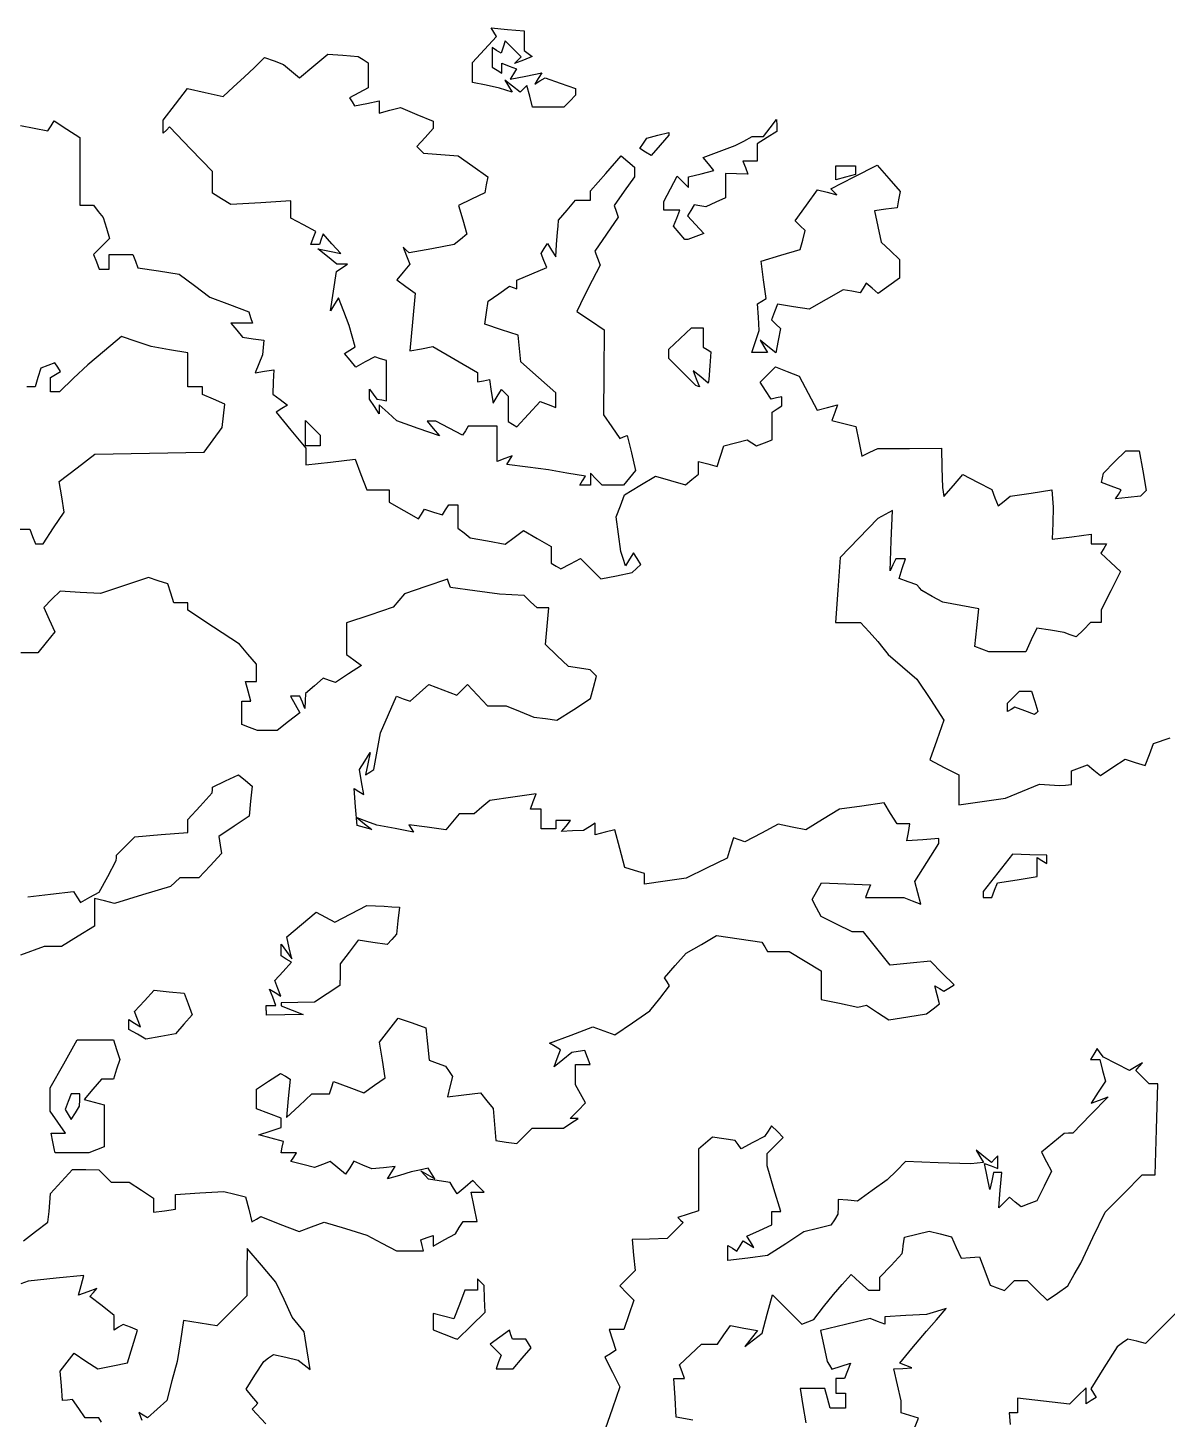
# Model space of a CAD drawing. Extents: x 0 to 4532, y 0 to 2620.
# Drawn here: x 1020.4 to 1252.5, y 1291.8 to 1575.3 of the extents above; entities that cross this region are included whole.
import ezdxf

# ---------------------------------------------------------------- set-up
doc = ezdxf.new("R2010")
doc.units = 0
doc.layers.add('Layer_1', color=7, linetype='CONTINUOUS')

msp = doc.modelspace()

# ---------------------------------------------------------------- linework, layer by layer
at = {"layer": 'Layer_1', "color": 7}
for points in [[(1122.656084, 1561.325272), (1122.079063, 1563.531673), (1121.381485, 1562.83397), (1120.683765, 1562.136372), (1119.149881, 1563.377672), (1117.615884, 1564.618972), (1118.35978, 1563.380473), (1119.103677, 1562.141871), (1117.801667, 1562.546871), (1116.49977, 1562.951971), (1113.749766, 1563.554472), (1110.999762, 1564.157072), (1110.999762, 1566.181673), (1110.999762, 1568.206274), (1113.446261, 1570.844673), (1115.892787, 1573.483074), (1115.343376, 1574.372076), (1114.793965, 1575.261075), (1118.14687, 1574.939974), (1121.499775, 1574.618976), (1121.499775, 1572.618974), (1121.499775, 1570.618972), (1122.333586, 1570.008174), (1123.167483, 1569.397274), (1121.364081, 1568.705274), (1119.560763, 1568.013272), (1120.232688, 1568.685174), (1120.904584, 1569.357073), (1119.282486, 1570.979075), (1117.660473, 1572.601074), (1117.244687, 1571.353775), (1116.828986, 1570.106474), (1115.914387, 1570.671773), (1114.99976, 1571.236974), (1114.99976, 1569.236975), (1114.99976, 1567.236973), (1115.999767, 1566.618971), (1116.999774, 1566.000973), (1116.999774, 1567.028572), (1116.999774, 1568.056174), (1118.494086, 1567.482773), (1119.988285, 1566.909373), (1119.338584, 1565.858073), (1118.688769, 1564.806771), (1121.893989, 1565.447772), (1125.099181, 1566.088873), (1124.39497, 1564.949373), (1123.690787, 1563.809973), (1124.730365, 1564.452471), (1125.770085, 1565.094972), (1128.88488, 1564.009172), (1131.999788, 1562.923273), (1131.999788, 1562.22117), (1131.999788, 1561.518972), (1130.799769, 1560.318969), (1129.599778, 1559.11897), (1126.416385, 1559.11897), (1123.233076, 1559.11897)], [(1133.432787, 1483.010549), (1133.983785, 1483.90215), (1130.241768, 1484.556848), (1126.49978, 1485.211649), (1122.252884, 1485.765848), (1118.005875, 1486.31995), (1118.554776, 1487.208051), (1119.103677, 1488.096151), (1117.551679, 1487.500649), (1115.999767, 1486.90505), (1115.999767, 1490.51205), (1115.999767, 1494.119053), (1113.058764, 1494.119053), (1110.117762, 1494.119053), (1109.541875, 1493.187151), (1108.965875, 1492.255253), (1106.232879, 1493.680952), (1103.499769, 1495.106751), (1102.627378, 1495.116672), (1101.754874, 1495.126594), (1102.998377, 1493.628194), (1104.241965, 1492.129893), (1099.920461, 1493.654593), (1095.599071, 1495.179293), (1093.799382, 1496.807893), (1091.999778, 1498.436593), (1091.985605, 1497.531593), (1091.971432, 1496.626595), (1091.002039, 1498.126594), (1090.032647, 1499.626595), (1090.032647, 1500.626596), (1090.032647, 1501.626594), (1090.76733, 1500.626596), (1091.502042, 1499.626595), (1092.502049, 1499.460485), (1093.502027, 1499.294375), (1093.47935, 1503.385076), (1093.456673, 1507.475678), (1092.285766, 1507.865977), (1091.114886, 1508.256277), (1089.164366, 1507.212478), (1087.213988, 1506.168577), (1086.060371, 1507.558577), (1084.906869, 1508.948478), (1085.996082, 1509.621678), (1087.08538, 1510.294878), (1086.477575, 1512.460778), (1085.869883, 1514.626581), (1084.787672, 1517.444081), (1083.70546, 1520.261581), (1082.883073, 1518.944082), (1082.060685, 1517.626581), (1082.686972, 1521.626582), (1083.313287, 1525.626583), (1084.408566, 1526.361284), (1085.503987, 1527.095984), (1084.445076, 1527.111008), (1083.386279, 1527.126032), (1081.445085, 1528.700233), (1079.503976, 1530.274434), (1081.845961, 1529.769833), (1084.188087, 1529.265133), (1082.371561, 1531.272334), (1080.555176, 1533.279534), (1080.196168, 1532.202734), (1079.837273, 1531.126033), (1078.95207, 1531.126033), (1078.066781, 1531.126033), (1078.570271, 1532.438332), (1079.073875, 1533.750635), (1076.538964, 1535.107334), (1074.003967, 1536.464035), (1074.003967, 1538.246336), (1074.003967, 1540.028637), (1067.897572, 1539.635236), (1061.791176, 1539.241935), (1059.897576, 1540.424535), (1058.003975, 1541.607136), (1058.003975, 1543.795137), (1058.003975, 1545.983238), (1053.646755, 1550.530739), (1049.289563, 1555.07834), (1048.64675, 1554.435541), (1048.003965, 1553.79274), (1048.003965, 1555.114941), (1048.003965, 1556.437241), (1050.478867, 1559.682041), (1052.953769, 1562.926742), (1056.564768, 1562.112343), (1060.175881, 1561.297943), (1062.339879, 1563.259343), (1064.503961, 1565.220742), (1066.574359, 1567.210945), (1068.644756, 1569.201145), (1070.574357, 1568.511546), (1072.503958, 1567.822044), (1074.128267, 1566.432843), (1075.752576, 1565.043645), (1078.655282, 1567.486144), (1081.55796, 1569.928546), (1084.616487, 1569.687941), (1087.674986, 1569.447336), (1088.714479, 1568.804938), (1089.753973, 1568.162536), (1089.753973, 1565.612536), (1089.753973, 1563.062635), (1087.850961, 1562.044135), (1085.947978, 1561.025735), (1086.452063, 1560.209935), (1086.956261, 1559.394234), (1089.480089, 1559.876733), (1092.003973, 1560.359233), (1092.003973, 1559.125935), (1092.003973, 1557.892733), (1094.161565, 1558.457032), (1096.319071, 1559.021234), (1099.661573, 1557.624632), (1103.00399, 1556.228132), (1103.00399, 1555.505833), (1103.00399, 1554.783531), (1101.343482, 1552.94863), (1099.682889, 1551.11373), (1100.360285, 1550.43643), (1101.037567, 1549.759029), (1104.561684, 1549.481546), (1108.085689, 1549.204034), (1111.097784, 1547.059233), (1114.10988, 1544.914431), (1113.794695, 1543.277831), (1113.479483, 1541.641231), (1110.816871, 1540.36513), (1108.154287, 1539.088929), (1108.994391, 1536.159628), (1109.834496, 1533.230228), (1108.562675, 1532.174727), (1107.290882, 1531.119227), (1102.679082, 1530.257627), (1098.067282, 1529.396028), (1097.482778, 1529.980527), (1096.898274, 1530.565028), (1097.56297, 1528.832826), (1098.22778, 1527.100526), (1096.903575, 1525.505127), (1095.579483, 1523.909626), (1097.433881, 1522.553625), (1099.288278, 1521.197624), (1098.755365, 1515.321424), (1098.222564, 1509.445119), (1100.585582, 1509.89682), (1102.948487, 1510.34862), (1107.476268, 1507.695119), (1112.003992, 1505.04172), (1112.003992, 1504.083819), (1112.003992, 1503.126017), (1113.230289, 1503.376005), (1114.456472, 1503.625992), (1114.821093, 1501.213892), (1115.185571, 1498.801792), (1116.040387, 1500.184893), (1116.895289, 1501.568093), (1117.574583, 1500.888693), (1118.253991, 1500.209294), (1118.253991, 1497.649392), (1118.253991, 1495.089491), (1119.124596, 1494.551489), (1119.995173, 1494.013391), (1122.378289, 1496.584892), (1124.761376, 1499.156293), (1126.382681, 1498.53419), (1128.003985, 1497.911991), (1128.003985, 1499.415391), (1128.003985, 1500.918791), (1124.432274, 1504.054792), (1120.860676, 1507.190796), (1120.580896, 1509.908394), (1120.301116, 1512.625995), (1116.902517, 1513.765396), (1113.503917, 1514.904697), (1113.855215, 1517.242098), (1114.206513, 1519.579599), (1116.355232, 1521.094998), (1118.503922, 1522.610499), (1119.253941, 1522.368194), (1120.003932, 1522.126001), (1120.003932, 1523.004702), (1120.003932, 1523.883403), (1123.056024, 1525.147601), (1126.10823, 1526.411803), (1125.552838, 1527.859205), (1124.997417, 1529.306504), (1125.625717, 1530.323006), (1126.253931, 1531.339504), (1127.113623, 1529.982806), (1127.973342, 1528.626005), (1128.14087, 1531.126004), (1128.308398, 1533.626007), (1128.416965, 1534.856405), (1128.525532, 1536.086707), (1130.254723, 1538.106407), (1131.984027, 1540.126007), (1133.493817, 1540.126007), (1135.003606, 1540.126007), (1135.003606, 1541.091207), (1135.003606, 1542.056407), (1138.125714, 1545.61231), (1141.247822, 1549.16821), (1142.625716, 1548.02471), (1144.003609, 1546.881109), (1144.003609, 1545.90791), (1144.003609, 1544.93471), (1141.925133, 1542.015809), (1139.846713, 1539.096807), (1140.247532, 1537.894208), (1140.648408, 1536.691507), (1138.29191, 1533.218906), (1135.935326, 1529.746305), (1136.472718, 1528.345905), (1137.010111, 1526.945504), (1135.364032, 1523.785803), (1133.718009, 1520.626003), (1132.968415, 1519.061802), (1132.218821, 1517.497701), (1135.026312, 1515.610799), (1137.833831, 1513.723899), (1137.765799, 1505.062296), (1137.697768, 1496.400793), (1139.369954, 1494.013394), (1141.042169, 1491.625992), (1141.772969, 1491.936791), (1142.503656, 1492.247693), (1143.35816, 1488.665192), (1144.212579, 1485.08269), (1142.985659, 1483.604291), (1141.758767, 1482.125989), (1139.581277, 1482.125989), (1137.403673, 1482.125989), (1136.203654, 1483.325991), (1135.003663, 1484.525991), (1135.003663, 1483.325991), (1135.003663, 1482.125989), (1133.944667, 1482.125989), (1132.885672, 1482.125989), (1133.43667, 1483.017491)], [(1153.104979, 1533.492912), (1151.965281, 1534.866114), (1152.589499, 1536.492914), (1153.213773, 1538.119613), (1151.606783, 1538.119613), (1149.999794, 1538.119613), (1149.999794, 1539.005313), (1149.999794, 1539.891015), (1151.336897, 1542.468216), (1152.673999, 1545.045417), (1153.836885, 1543.882515), (1154.999799, 1542.719615), (1154.999799, 1543.811215), (1154.999799, 1544.902815), (1157.588086, 1545.552417), (1160.176288, 1546.202016), (1159.071882, 1547.532817), (1157.96739, 1548.863516), (1161.233583, 1550.075019), (1164.499776, 1551.286419), (1166.236196, 1552.203019), (1167.9727, 1553.119619), (1169.125976, 1553.119619), (1170.279281, 1553.119619), (1171.607794, 1554.869619), (1172.936195, 1556.61962), (1172.968226, 1555.378118), (1173.000258, 1554.13652), (1171.000245, 1552.887518), (1169.00026, 1551.638519), (1169.00026, 1549.879116), (1169.00026, 1548.119617), (1167.531658, 1548.119617), (1166.063056, 1548.119617), (1166.574936, 1546.785516), (1167.086845, 1545.451517), (1164.793559, 1545.535508), (1162.500245, 1545.619499), (1162.531143, 1543.119499), (1162.56204, 1540.619497), (1160.530959, 1539.714298), (1158.499737, 1538.808996), (1157.325144, 1538.990811), (1156.150552, 1539.172512), (1155.477153, 1538.083012), (1154.803839, 1536.99351), (1156.444958, 1535.180011), (1158.086048, 1533.366608), (1156.461144, 1532.743111), (1154.836154, 1532.119508), (1154.540444, 1532.119508), (1154.244649, 1532.119508), (1153.104951, 1533.49281)], [(1146.246778, 1549.966438), (1145.10538, 1550.671939), (1145.802589, 1551.733239), (1146.499771, 1552.794539), (1148.749771, 1553.363237), (1150.999772, 1553.931938), (1150.999772, 1553.678549), (1150.999772, 1553.42516), (1149.193989, 1551.34316), (1147.388291, 1549.261058)], [(1168.636178, 1511.369493), (1169.407485, 1513.619493), (1169.246477, 1516.336896), (1169.085469, 1519.054395), (1169.947485, 1519.587096), (1170.809473, 1520.119897), (1170.298471, 1523.929599), (1169.787583, 1527.739299), (1173.778567, 1528.934998), (1177.769579, 1530.1308), (1178.269072, 1532.040802), (1178.768565, 1533.950801), (1177.761274, 1534.958101), (1176.753982, 1535.965401), (1179.00438, 1539.125802), (1181.254692, 1542.286104), (1183.226189, 1541.770604), (1185.197685, 1541.255005), (1184.586791, 1541.865905), (1183.975868, 1542.476904), (1188.718288, 1544.880906), (1193.460794, 1547.285006), (1195.78149, 1544.587004), (1198.102187, 1541.889104), (1197.790773, 1540.254303), (1197.479472, 1538.619503), (1195.177286, 1538.291804), (1192.875071, 1537.964002), (1193.553969, 1534.791801), (1194.232895, 1531.619499), (1196.116376, 1529.8305), (1197.999885, 1528.0416), (1197.999885, 1526.137199), (1197.999885, 1524.232898), (1195.818086, 1522.704697), (1193.636173, 1521.176497), (1192.40707, 1522.196496), (1191.177968, 1523.216598), (1190.584988, 1522.257098), (1189.99198, 1521.297599), (1188.245894, 1521.599596), (1186.499894, 1521.901497), (1183.03108, 1519.915198), (1179.56238, 1517.928797), (1176.359172, 1518.448597), (1173.15588, 1518.968398), (1172.54507, 1517.376795), (1171.934289, 1515.785095), (1172.818585, 1514.900796), (1173.702882, 1514.016494), (1173.230573, 1511.545794), (1172.758264, 1509.075093), (1171.187076, 1510.347294), (1169.615973, 1511.619494), (1170.366985, 1510.369495), (1171.117882, 1509.119492), (1169.491476, 1509.119492), (1167.865069, 1509.119492)], [(1184.999799, 1545.71273), (1184.999799, 1547.119131), (1186.999784, 1547.119131), (1188.999797, 1547.119131), (1188.999797, 1546.235731), (1188.999797, 1545.352429), (1186.999784, 1544.829431), (1184.999799, 1544.306329)], [(1153.749776, 1505.132893), (1150.999772, 1507.889193), (1150.999772, 1508.829992), (1150.999772, 1509.770894), (1153.314289, 1511.945195), (1155.628693, 1514.119494), (1156.814284, 1514.119494), (1157.99979, 1514.119494), (1157.99979, 1512.178495), (1157.99979, 1510.237494), (1158.785979, 1509.751593), (1159.572197, 1509.265695), (1159.367252, 1506.442594), (1159.162307, 1503.619492), (1159.081236, 1503.247091), (1159.000165, 1502.874593), (1157.47728, 1504.138491), (1155.954366, 1505.402392), (1156.584281, 1503.760893), (1157.214168, 1502.119491), (1156.857172, 1502.248099), (1156.500177, 1502.376707), (1153.750173, 1505.132907)], [(1076.999764, 1492.690453), (1076.999764, 1495.261957), (1078.499774, 1493.761955), (1079.999755, 1492.261954), (1079.999755, 1491.190454), (1079.999755, 1490.119054), (1078.499774, 1490.119054), (1076.999764, 1490.119054)], [(1242.559112, 1480.215046), (1243.128309, 1481.135946), (1241.123704, 1481.877546), (1239.119098, 1482.619044), (1239.309587, 1483.573546), (1239.499791, 1484.528145), (1241.795288, 1486.823548), (1244.090672, 1489.119048), (1245.457396, 1489.119048), (1246.823979, 1489.119048), (1247.511183, 1485.051647), (1248.198386, 1480.984244), (1247.631797, 1480.417746), (1247.065293, 1479.851244), (1244.527576, 1479.572655), (1241.989887, 1479.294066)], [(1223.499799, 1436.11968), (1221.499814, 1436.868979), (1220.749795, 1436.435179), (1219.999804, 1436.00128), (1219.999804, 1436.86028), (1219.999804, 1437.71928), (1221.199795, 1438.919279), (1222.399814, 1440.119282), (1223.632403, 1440.119282), (1224.864993, 1440.119282), (1225.523708, 1438.043881), (1226.182395, 1435.968579), (1225.841103, 1435.669479), (1225.499812, 1435.370378)], [(1217.354512, 1399.601028), (1217.923312, 1401.083029), (1221.961493, 1401.728829), (1225.999815, 1402.374531), (1225.999815, 1404.30573), (1225.999815, 1406.23693), (1226.999794, 1405.618931), (1227.9998, 1405.00093), (1227.9998, 1405.86173), (1227.9998, 1406.72253), (1224.505305, 1406.821544), (1221.010809, 1406.920558), (1218.005318, 1403.12586), (1214.999799, 1399.331056), (1214.999799, 1398.724957), (1214.999799, 1398.118856), (1215.892798, 1398.118856), (1216.785797, 1398.118856), (1217.354512, 1399.600957)], [(1068.999767, 1375.119004), (1068.999767, 1376.119004), (1069.968366, 1376.119004), (1070.936965, 1376.119004), (1070.298461, 1377.783005), (1069.659872, 1379.447104), (1070.818363, 1378.731104), (1071.976855, 1378.015103), (1071.367066, 1379.604305), (1070.757163, 1381.193504), (1072.443665, 1383.057007), (1074.130053, 1384.920407), (1073.064849, 1385.578705), (1071.999759, 1386.237007), (1072.013932, 1387.428006), (1072.028105, 1388.619009), (1073.09963, 1387.119007), (1074.171013, 1385.619006), (1073.680024, 1387.860707), (1073.18912, 1390.102407), (1076.165726, 1392.60711), (1079.142416, 1395.111809), (1081.060934, 1394.085109), (1082.979422, 1393.058309), (1086.238529, 1394.78121), (1089.497522, 1396.504111), (1091.24752, 1396.423097), (1092.997517, 1396.34109), (1094.56913, 1396.230001), (1096.14063, 1396.118911), (1095.819124, 1393.36891), (1095.497534, 1390.618908), (1094.571625, 1389.567906), (1093.645716, 1388.516907), (1090.677529, 1388.952607), (1087.709229, 1389.388207), (1085.875609, 1387.003606), (1084.042018, 1384.618905), (1084.019341, 1382.392004), (1083.996664, 1380.165004), (1081.398965, 1378.462903), (1078.801153, 1376.760805), (1075.401845, 1376.689805), (1072.002565, 1376.618806), (1072.002565, 1376.336605), (1072.002565, 1376.054405), (1074.252566, 1375.150005), (1076.502567, 1374.245604), (1072.752556, 1374.182604), (1069.002545, 1374.119604), (1069.002545, 1375.119605)], [(1042.743655, 1370.242502), (1040.999752, 1371.218402), (1040.999752, 1372.227702), (1040.999752, 1373.237003), (1042.169639, 1372.514002), (1043.339639, 1371.790902), (1042.743145, 1373.345303), (1042.146763, 1374.899603), (1044.164862, 1377.065804), (1046.18296, 1379.232105), (1049.233465, 1378.925504), (1052.28397, 1378.619005), (1053.091646, 1376.417704), (1053.899265, 1374.216503), (1052.199554, 1372.277002), (1050.499758, 1370.337502), (1047.493644, 1369.802002), (1044.487445, 1369.266502)], [(1025.923259, 1346.368994), (1025.846157, 1346.618996), (1025.511158, 1348.368996), (1025.17616, 1350.118997), (1026.644365, 1350.118997), (1028.11257, 1350.118997), (1026.555867, 1352.341498), (1024.999164, 1354.563998), (1024.999164, 1356.944098), (1024.999164, 1359.324198), (1027.749168, 1364.2206), (1030.499172, 1369.117001), (1034.181775, 1369.118001), (1037.864378, 1369.119002), (1038.499169, 1367.119001), (1039.133959, 1365.119), (1038.499169, 1363.118999), (1037.864378, 1361.118999), (1036.654069, 1361.118999), (1035.443675, 1361.118999), (1033.663857, 1359.040398), (1031.884152, 1356.961798), (1033.941652, 1356.423798), (1035.99918, 1355.885697), (1035.99918, 1351.609396), (1035.99918, 1347.332995), (1034.417363, 1346.725994), (1032.835573, 1346.118994), (1029.417358, 1346.118994), (1025.999171, 1346.118994)], [(1030.984464, 1356.868998), (1030.998637, 1358.118998), (1030.105638, 1358.118998), (1029.21264, 1358.118998), (1028.60234, 1356.528798), (1027.992126, 1354.938497), (1028.620425, 1353.921997), (1029.24864, 1352.905496), (1030.108331, 1354.262197), (1030.968023, 1355.618997), (1030.982196, 1356.868998)], [(1110.758675, 1310.8832), (1113.586462, 1313.647502), (1113.46684, 1316.375903), (1113.347502, 1319.104403), (1112.673593, 1319.778304), (1111.999684, 1320.452204), (1111.999684, 1319.285602), (1111.999684, 1318.118904), (1110.718877, 1318.118904), (1109.438184, 1318.118904), (1108.330177, 1315.183401), (1107.222085, 1312.248003), (1105.110897, 1312.800101), (1102.999681, 1313.352202), (1102.999681, 1311.703303), (1102.999681, 1310.054502), (1105.249682, 1309.1501), (1107.499682, 1308.2457), (1107.715115, 1308.182686), (1107.930549, 1308.119672), (1110.758449, 1310.883974)], [(1121.111684, 1304.247998), (1122.958286, 1306.377101), (1122.419986, 1307.248001), (1121.881772, 1308.1189), (1120.52409, 1308.1189), (1119.166464, 1308.1189), (1118.833081, 1309.048999), (1118.499784, 1309.9791), (1116.553487, 1308.545299), (1114.607275, 1307.111399), (1115.725373, 1305.993298), (1116.843471, 1304.8752), (1116.314668, 1303.496998), (1115.785779, 1302.118898), (1117.525487, 1302.118898), (1119.265166, 1302.118898)]]:
    msp.add_lwpolyline(points, close=True, dxfattribs=at)
for points in [[(1018.955726, 1555.363922), (1021.733425, 1554.832922), (1024.511208, 1554.301922), (1025.138005, 1555.316022), (1025.764717, 1556.330225), (1028.390507, 1554.609722), (1031.016325, 1552.889222), (1031.016325, 1546.00422), (1031.016325, 1539.119217), (1032.393907, 1539.119217), (1033.771432, 1539.119217), (1034.771523, 1537.869218), (1035.77153, 1536.619218), (1036.427921, 1534.474618), (1037.084226, 1532.329916), (1035.453114, 1530.698917), (1033.82203, 1529.067816), (1034.387826, 1527.593516), (1034.953508, 1526.119213), (1035.984922, 1526.119213), (1037.016308, 1526.119213), (1037.016308, 1527.619215), (1037.016308, 1529.119216), (1039.409317, 1529.119216), (1041.802326, 1529.119216), (1042.323617, 1527.760715), (1042.844937, 1526.402213), (1047.03463, 1525.732315), (1051.224322, 1525.062313), (1054.370326, 1522.740513), (1057.516331, 1520.418612), (1061.473526, 1518.897211), (1065.430834, 1517.375811), (1065.806935, 1516.247511), (1066.183036, 1515.119211), (1063.977227, 1515.119211), (1061.771419, 1515.119211), (1062.966534, 1513.679211), (1064.161536, 1512.23931), (1066.338941, 1511.928811), (1068.516318, 1511.61821), (1068.377421, 1510.118708), (1068.238523, 1508.619208), (1067.491622, 1506.794209), (1066.744721, 1504.969207), (1068.630526, 1505.294207), (1070.516332, 1505.619208), (1070.410599, 1503.124008), (1070.304867, 1500.628705), (1071.812049, 1499.526606), (1073.319372, 1498.424507), (1072.151866, 1497.702905), (1070.98436, 1496.981405), (1074.000367, 1493.322403), (1077.016375, 1489.663504), (1077.016375, 1487.938502), (1077.016375, 1486.213402), (1082.049176, 1486.809502), (1087.081978, 1487.405603), (1088.268476, 1484.262402), (1089.454861, 1481.119199), (1091.735561, 1481.119199), (1094.016374, 1481.119199), (1094.027713, 1479.869199), (1094.039051, 1478.619199), (1097.010469, 1476.9285), (1099.981774, 1475.2379), (1100.588275, 1476.219198), (1101.194748, 1477.200598), (1103.026468, 1476.619197), (1104.85816, 1476.037797), (1105.50137, 1477.078498), (1106.144466, 1478.119199), (1107.085455, 1478.119199), (1108.026473, 1478.119199), (1108.026473, 1475.741599), (1108.026473, 1473.364099), (1109.276467, 1472.371998), (1110.526461, 1471.379997), (1114.07507, 1470.742096), (1117.623679, 1470.104097), (1119.491258, 1471.469798), (1121.358865, 1472.835398), (1124.186368, 1471.227297), (1127.013871, 1469.619196), (1127.02521, 1467.928196), (1127.036548, 1466.237197), (1128.015862, 1465.631997), (1128.995261, 1465.026695), (1130.99295, 1466.095895), (1132.990752, 1467.164996), (1135.078753, 1465.076996), (1137.166867, 1462.988896), (1140.351677, 1463.659394), (1143.536573, 1464.329896), (1144.399468, 1465.137396), (1145.262277, 1465.944896), (1144.524475, 1467.138796), (1143.78656, 1468.332695), (1142.965363, 1467.003997), (1142.144166, 1465.675296), (1141.664572, 1467.147195), (1141.185063, 1468.619195), (1140.739457, 1472.119196), (1140.293765, 1475.619199), (1141.140276, 1477.868698), (1141.986673, 1480.118299), (1145.113458, 1482.019701), (1148.240159, 1483.921202), (1151.310478, 1483.040602), (1154.380882, 1482.160101), (1155.708772, 1483.262101), (1157.036577, 1484.364101), (1157.036577, 1485.648), (1157.036577, 1486.932002), (1158.940184, 1486.434201), (1160.843763, 1485.936403), (1161.506758, 1488.025503), (1162.169867, 1490.114604), (1164.546378, 1490.711002), (1166.922861, 1491.307503), (1167.889475, 1490.710104), (1168.856061, 1490.112702), (1170.446383, 1490.722902), (1172.036563, 1491.333204), (1172.036563, 1494.167205), (1172.036563, 1497.001205), (1173.03657, 1497.619206), (1174.036576, 1498.237204), (1174.036576, 1499.178205), (1174.036576, 1500.119206), (1172.94348, 1499.869218), (1171.850469, 1499.619231), (1170.710487, 1501.350432), (1169.570477, 1503.081732), (1171.130383, 1504.641533), (1172.690176, 1506.201433), (1175.113374, 1505.264234), (1177.536571, 1504.326932), (1179.380367, 1500.841233), (1181.224276, 1497.35553), (1183.299068, 1497.89813), (1185.373887, 1498.440732), (1184.77178, 1496.87163), (1184.169673, 1495.302631), (1186.633491, 1494.68423), (1189.09728, 1494.065928), (1189.702874, 1491.037729), (1190.308468, 1488.009627), (1191.922573, 1488.794929), (1193.536592, 1489.580228), (1200.036578, 1489.59922), (1206.536593, 1489.619346), (1206.62957, 1485.619342), (1206.722546, 1481.619341), (1206.879302, 1480.716342), (1207.036058, 1479.813342), (1208.959848, 1482.031442), (1210.883552, 1484.249542), (1213.838671, 1482.721443), (1216.793648, 1481.193342), (1217.426767, 1479.543742), (1218.059772, 1477.894142), (1219.29786, 1478.870241), (1220.536062, 1479.84634), (1224.786048, 1480.494641), (1229.036062, 1481.142942), (1229.163904, 1479.381141), (1229.29203, 1477.61934), (1229.186298, 1474.360338), (1229.080566, 1471.101439), (1233.058369, 1471.601139), (1237.036172, 1472.100938), (1237.036172, 1471.110138), (1237.036172, 1470.119339), (1238.595171, 1470.119339), (1240.154169, 1470.119339), (1239.572982, 1469.178939), (1238.991879, 1468.238539), (1241.001672, 1466.366136), (1243.011465, 1464.493736), (1241.023782, 1460.595037), (1239.036185, 1456.696434), (1239.036185, 1455.407934), (1239.036185, 1454.119335), (1237.964773, 1454.119335), (1236.893277, 1454.119335), (1235.435787, 1452.661833), (1233.978268, 1451.204332), (1232.757273, 1451.632933), (1231.536164, 1452.061531), (1228.738481, 1452.532834), (1225.940883, 1453.004134), (1224.827972, 1450.561731), (1223.715175, 1448.119332), (1219.957483, 1448.119332), (1216.199762, 1448.119332), (1214.772659, 1448.666932), (1213.345669, 1449.214531), (1213.729084, 1453.048533), (1214.11247, 1456.882435), (1210.451183, 1457.569335), (1206.789982, 1458.256136), (1204.663062, 1459.437735), (1202.53617, 1460.619335), (1202.036167, 1461.192234), (1201.536163, 1461.765235), (1199.717171, 1462.437336), (1197.898263, 1463.109436), (1198.534556, 1465.114436), (1199.170962, 1467.119339), (1198.186858, 1467.119339), (1197.202867, 1467.119339), (1196.645264, 1465.869336), (1196.087661, 1464.619336), (1196.311881, 1470.773439), (1196.536102, 1476.92744), (1195.03612, 1476.102541), (1193.53611, 1475.277641), (1189.705596, 1471.323839), (1185.874996, 1467.370038), (1185.391717, 1460.744734), (1184.908495, 1454.119335), (1187.472319, 1454.119335), (1190.036115, 1454.119335), (1191.786113, 1452.191032), (1193.53611, 1450.262733), (1194.593122, 1448.941031), (1195.650218, 1447.619331), (1198.59312, 1445.110731), (1201.536107, 1442.602129), (1204.262101, 1438.418428), (1206.988124, 1434.234728), (1205.557308, 1430.179327), (1204.12652, 1426.123926), (1207.081299, 1424.595923), (1210.036106, 1423.067924), (1210.036106, 1420.032324), (1210.036106, 1416.996823), (1214.786123, 1417.681121), (1219.536112, 1418.365523), (1223.009518, 1419.784723), (1226.482811, 1421.203923), (1228.509526, 1421.050909), (1230.536129, 1420.897923), (1231.786123, 1421.008616), (1233.036117, 1421.119309), (1233.036117, 1422.512308), (1233.036117, 1423.90531), (1234.662807, 1424.52961), (1236.289611, 1425.15381), (1237.595929, 1424.069711), (1238.902333, 1422.98551), (1241.420208, 1424.635311), (1243.938224, 1426.285211), (1245.993712, 1425.632812), (1248.049227, 1424.980409), (1248.885816, 1427.242012), (1249.722434, 1429.503612), (1253.104819, 1430.642412)], [(1017.45702, 1473.120013), (1020.800316, 1473.120013), (1021.375919, 1471.620015), (1021.951522, 1470.120013), (1022.732921, 1470.129934), (1023.51432, 1470.139856), (1025.66644, 1473.382955), (1027.818532, 1476.626156), (1027.321023, 1479.752559), (1026.823628, 1482.878959), (1030.443216, 1485.63976), (1034.062918, 1488.400561), (1045.199423, 1488.624158), (1056.336041, 1488.84767), (1058.163934, 1491.357069), (1059.991828, 1493.866372), (1060.253182, 1496.232372), (1060.514253, 1498.598472), (1058.264252, 1499.599473), (1056.014251, 1500.600472), (1056.014251, 1501.363273), (1056.014251, 1502.126172), (1054.514241, 1502.126172), (1053.01426, 1502.126172), (1053.01426, 1505.580875), (1053.01426, 1509.035575), (1049.264249, 1509.675675), (1045.514239, 1510.315877), (1042.499138, 1511.336977), (1039.484152, 1512.358076), (1036.059842, 1509.492075), (1032.635645, 1506.626174), (1029.748048, 1503.876175), (1026.86045, 1501.126174), (1025.937347, 1501.126174), (1025.014245, 1501.126174), (1025.014245, 1502.567172), (1025.014245, 1504.008174), (1026.03055, 1504.636275), (1027.046856, 1505.264376), (1026.498551, 1506.151575), (1025.950131, 1507.038876), (1024.520251, 1506.490074), (1023.090342, 1505.941374), (1022.484946, 1504.033773), (1021.879437, 1502.126172), (1020.196848, 1502.116251)], [(1019.503238, 1328.165388), (1022.003226, 1330.085989), (1024.503243, 1332.006689), (1024.628251, 1333.06379), (1024.753259, 1334.12089), (1024.878267, 1335.974891), (1025.003274, 1337.828891), (1027.269971, 1340.274592), (1029.536583, 1342.720393), (1032.220285, 1342.670392), (1034.903986, 1342.620392), (1036.153584, 1341.370391), (1037.403266, 1340.120391), (1039.238473, 1340.120391), (1041.07368, 1340.120391), (1043.538462, 1338.50539), (1046.003272, 1336.89039), (1046.003272, 1335.43579), (1046.003272, 1333.981289), (1048.253273, 1334.300789), (1050.503273, 1334.620389), (1050.503273, 1336.120391), (1050.503273, 1337.620392), (1055.436976, 1337.932692), (1060.370791, 1338.244992), (1062.576373, 1337.691392), (1064.782068, 1337.137791), (1065.42199, 1334.588191), (1066.061883, 1332.03859), (1066.966674, 1332.59779), (1067.871493, 1333.15699), (1071.766496, 1331.59849), (1075.661584, 1330.039989), (1078.225096, 1331.01459), (1080.788581, 1331.98929), (1085.145999, 1330.653589), (1089.503276, 1329.317889), (1092.503296, 1327.725288), (1095.503288, 1326.132688), (1098.253292, 1326.122682), (1101.003296, 1326.112675), (1100.75328, 1327.237676), (1100.503264, 1328.362676), (1101.753258, 1328.820977), (1103.003252, 1329.279377), (1103.003252, 1328.187576), (1103.003252, 1327.095776), (1105.253253, 1328.354176), (1107.503254, 1329.612677), (1108.302964, 1330.862677), (1109.102675, 1332.112678), (1110.527964, 1332.112678), (1111.953252, 1332.112678), (1111.353271, 1335.112678), (1110.753261, 1338.112679), (1112.07826, 1338.112679), (1113.403259, 1338.112679), (1112.245674, 1339.27028), (1111.088061, 1340.42788), (1109.469478, 1339.08458), (1107.850867, 1337.741279), (1107.133673, 1338.90168), (1106.416479, 1340.06218), (1104.235672, 1340.39498), (1102.054751, 1340.72778), (1101.27905, 1341.58058), (1100.503264, 1342.433381), (1101.907775, 1341.61848), (1103.312257, 1340.80368), (1102.636761, 1341.89668), (1101.961151, 1342.989781), (1100.232272, 1342.590881), (1098.503251, 1342.191981), (1096.096863, 1341.49478), (1093.69056, 1340.79768), (1094.459259, 1342.04148), (1095.227959, 1343.285281), (1092.865564, 1343.05028), (1090.503255, 1342.815279), (1088.652372, 1343.60968), (1086.801461, 1344.40408), (1085.978564, 1343.07268), (1085.155666, 1341.741279), (1083.592245, 1343.03888), (1082.028767, 1344.33648), (1080.436546, 1343.72548), (1078.844353, 1343.11448), (1076.430652, 1343.72028), (1074.017064, 1344.32598), (1074.569168, 1345.21938), (1075.121243, 1346.11268), (1073.562245, 1346.11268), (1072.003246, 1346.11268), (1072.253261, 1347.274181), (1072.503277, 1348.435581), (1070.003289, 1349.097681), (1067.503272, 1349.759782), (1069.753273, 1350.503682), (1072.003274, 1351.247482), (1072.003274, 1352.204796), (1072.003274, 1353.162196), (1069.503286, 1354.112697), (1067.003269, 1355.063197), (1067.003269, 1357.064898), (1067.003269, 1359.066598), (1069.459292, 1360.675799), (1071.915287, 1362.285099), (1072.890093, 1361.682699), (1073.864786, 1361.080199), (1073.47729, 1357.184198), (1073.089681, 1353.288197), (1075.692481, 1355.700497), (1078.295282, 1358.112698), (1080.065973, 1358.112698), (1081.836578, 1358.112698), (1082.263674, 1359.362698), (1082.690685, 1360.612699), (1085.783001, 1359.473698), (1088.875289, 1358.334698), (1091.04609, 1359.855198), (1093.21689, 1361.375699), (1092.649677, 1364.9942), (1092.082493, 1368.612701), (1093.963791, 1371.083602), (1095.84509, 1373.554403), (1098.67418, 1372.565503), (1101.503299, 1371.576602), (1101.820893, 1368.287301), (1102.1386, 1364.998), (1103.820906, 1364.3783), (1105.503297, 1363.7586), (1106.211704, 1362.693899), (1106.920082, 1361.629299), (1106.40188, 1359.564799), (1105.883792, 1357.500298), (1109.249084, 1357.893198), (1112.61449, 1358.286098), (1113.924494, 1356.707598), (1115.234497, 1355.129097), (1115.485647, 1351.870896), (1115.736797, 1348.612695), (1117.871683, 1348.292895), (1120.006597, 1347.973195), (1121.576396, 1349.542895), (1123.146194, 1351.112696), (1126.324712, 1351.127697), (1129.503286, 1351.142698), (1131.003296, 1352.112098), (1132.503306, 1353.081498), (1131.681911, 1353.096494), (1130.860402, 1353.111489), (1132.429889, 1354.680889), (1133.999291, 1356.25039), (1133.001297, 1358.11519), (1132.003303, 1359.979991), (1132.003303, 1362.045792), (1132.003303, 1364.111492), (1133.471905, 1364.111492), (1134.940507, 1364.111492), (1134.402803, 1365.512893), (1133.865014, 1366.914193), (1132.534998, 1366.718994), (1131.205095, 1366.523794), (1129.417, 1365.067694), (1127.628791, 1363.611493), (1128.272398, 1365.329494), (1128.916004, 1367.047394), (1127.808196, 1367.732095), (1126.700501, 1368.416695), (1131.101914, 1370.093295), (1135.503298, 1371.769796), (1137.748196, 1370.967295), (1139.993094, 1370.164895), (1143.565996, 1372.589496), (1147.138813, 1375.014097), (1149.135992, 1377.553098), (1151.133312, 1380.092199), (1150.625202, 1380.914198), (1150.117205, 1381.7362), (1152.310201, 1384.244701), (1154.50331, 1386.753202), (1157.615497, 1388.566602), (1160.727712, 1390.379902), (1165.342205, 1389.687903), (1169.956698, 1388.995903), (1170.539019, 1388.053701), (1171.121312, 1387.111501), (1173.312324, 1387.111501), (1175.503308, 1387.111501), (1178.753315, 1385.130001), (1182.003322, 1383.148401), (1182.003322, 1380.245), (1182.003322, 1377.341598), (1185.753305, 1376.561997), (1189.503315, 1375.782397), (1190.369612, 1375.989496), (1191.236021, 1376.196596), (1193.51451, 1374.703595), (1195.793113, 1373.210595), (1199.648232, 1373.803595), (1203.503323, 1374.396495), (1204.822823, 1375.437896), (1206.142322, 1376.479296), (1205.66613, 1378.300495), (1205.189824, 1380.121795), (1206.096628, 1379.561397), (1207.003318, 1379.000996), (1208.051117, 1379.648497), (1209.098915, 1380.296098), (1206.693519, 1382.701596), (1204.28801, 1385.106998), (1200.178112, 1384.711097), (1196.068215, 1384.315298), (1193.355912, 1387.717098), (1190.643609, 1391.119), (1189.477123, 1391.119), (1188.310609, 1391.119), (1185.151509, 1392.695001), (1181.992324, 1394.2709), (1181.082601, 1395.970801), (1180.172906, 1397.670602), (1181.136601, 1399.392803), (1182.100409, 1401.114902), (1187.075015, 1400.898505), (1192.049622, 1400.682108), (1191.55781, 1399.400507), (1191.066113, 1398.119009), (1194.952923, 1398.119009), (1198.839734, 1398.119009), (1200.582333, 1397.450307), (1202.324819, 1396.781708), (1201.726623, 1399.069208), (1201.128314, 1401.356808), (1203.565827, 1405.21801), (1206.003311, 1409.079312), (1206.003311, 1409.602911), (1206.003311, 1410.126612), (1202.753332, 1409.872797), (1199.503325, 1409.619012), (1199.797108, 1411.369012), (1200.091032, 1413.119012), (1198.787718, 1413.119012), (1197.484433, 1413.119012), (1196.157818, 1415.243112), (1194.831317, 1417.367314), (1190.28752, 1416.744514), (1185.743723, 1416.121713), (1182.320406, 1414.006013), (1178.897117, 1411.890213), (1176.0875, 1412.452212), (1173.277912, 1413.014113), (1169.890622, 1411.217211), (1166.503305, 1409.420311), (1165.338208, 1409.824711), (1164.172998, 1410.229113), (1163.517316, 1408.163211), (1162.861606, 1406.09721), (1158.682515, 1404.06531), (1154.50331, 1402.03331), (1150.253296, 1401.440209), (1146.003311, 1400.847209), (1146.003311, 1401.915709), (1146.003311, 1402.984209), (1144.025606, 1403.611911), (1142.047901, 1404.239609), (1141.013114, 1408.082412), (1139.978411, 1411.925212), (1137.990813, 1411.405511), (1136.003301, 1410.885713), (1136.003301, 1412.061411), (1136.003301, 1413.237013), (1134.803792, 1412.495713), (1133.604311, 1411.754413), (1131.363608, 1411.656419), (1129.122905, 1411.558426), (1130.047198, 1412.672127), (1130.971491, 1413.785928), (1129.487412, 1413.785928), (1128.003305, 1413.785928), (1128.003305, 1412.952528), (1128.003305, 1412.119227), (1126.503295, 1412.119227), (1125.003285, 1412.119227), (1125.003285, 1414.119226), (1125.003285, 1416.119228), (1123.896299, 1416.119228), (1122.789284, 1416.119228), (1123.38799, 1417.679227), (1123.98661, 1419.239229), (1119.244899, 1418.556927), (1114.5033, 1417.874529), (1112.924601, 1416.496927), (1111.345787, 1415.119227), (1109.796993, 1415.119227), (1108.248199, 1415.119227), (1106.917191, 1413.515528), (1105.586296, 1411.911827), (1101.794588, 1412.420428), (1098.002794, 1412.928926), (1098.476095, 1412.163325), (1098.949283, 1411.397625), (1095.226286, 1412.133128), (1091.50329, 1412.868628), (1089.503276, 1413.588327), (1087.503292, 1414.307928), (1089.003301, 1413.137426), (1090.503283, 1411.966927), (1089.003301, 1412.370427), (1087.503292, 1412.773826), (1087.187002, 1416.546528), (1086.870598, 1420.31923), (1087.874375, 1419.698828), (1088.87818, 1419.078528), (1088.41378, 1421.639529), (1087.94938, 1424.20053), (1089.045198, 1425.90993), (1090.140902, 1427.61923), (1089.66539, 1425.367832), (1089.189793, 1423.116431), (1090.05779, 1423.65293), (1090.925787, 1424.18943), (1091.600887, 1427.90433), (1092.275986, 1431.619231), (1093.8817, 1435.383333), (1095.4873, 1439.147434), (1096.889884, 1438.609234), (1098.292495, 1438.071034), (1100.198001, 1439.795435), (1102.103479, 1441.519934), (1104.971291, 1440.437434), (1107.83899, 1439.354936), (1108.915588, 1440.431535), (1109.9923, 1441.508236), (1112.036704, 1439.313735), (1114.081193, 1437.119233), (1115.977203, 1437.119233), (1117.8731, 1437.119233), (1120.688187, 1435.984334), (1123.503303, 1434.849535), (1125.854898, 1434.541735), (1128.206407, 1434.234034), (1131.624991, 1436.426633), (1135.043603, 1438.619235), (1135.643499, 1440.915834), (1136.243509, 1443.212335), (1135.597606, 1443.858237), (1134.951789, 1444.504137), (1132.764009, 1444.838036), (1130.5762, 1445.171838), (1128.208703, 1447.395536), (1125.841291, 1449.619237), (1126.198712, 1453.369239), (1126.556189, 1457.119241), (1125.351209, 1457.119241), (1124.146201, 1457.119241), (1122.824689, 1458.369241), (1121.50329, 1459.619241), (1119.003302, 1459.749351), (1116.503285, 1459.879461), (1111.50328, 1460.57116), (1106.503304, 1461.262862), (1106.196595, 1462.111062), (1105.89, 1462.959262), (1101.5086, 1461.466362), (1097.1272, 1459.973461), (1095.988296, 1458.60116), (1094.849392, 1457.22886), (1090.092996, 1455.64906), (1085.336601, 1454.069261), (1085.336601, 1450.844258), (1085.336601, 1447.619258), (1086.847383, 1446.505857), (1088.358193, 1445.392558), (1085.716897, 1443.661856), (1083.075574, 1441.931256), (1081.841595, 1442.342554), (1080.607589, 1442.753856), (1078.809572, 1441.214357), (1077.011471, 1439.674755), (1076.932384, 1438.147054), (1076.853298, 1436.619253), (1076.348872, 1437.869255), (1075.844475, 1439.119255), (1074.878173, 1439.119255), (1073.911785, 1439.119255), (1074.856686, 1437.430755), (1075.801672, 1435.742253), (1073.498692, 1433.930752), (1071.195683, 1432.119251), (1069.185295, 1432.119251), (1067.174794, 1432.119251), (1065.592976, 1432.726251), (1064.011186, 1433.333254), (1064.011186, 1435.726254), (1064.011186, 1438.119254), (1064.917593, 1438.119254), (1065.823971, 1438.119254), (1065.300894, 1440.119256), (1064.777873, 1442.119255), (1065.894582, 1442.119255), (1067.011178, 1442.119255), (1066.988501, 1443.869255), (1066.965823, 1445.619256), (1065.238135, 1447.653656), (1063.510333, 1449.688158), (1058.262211, 1453.153658), (1053.014232, 1456.619261), (1053.014232, 1457.36926), (1053.014232, 1458.119259), (1051.58163, 1458.119259), (1050.149027, 1458.119259), (1049.530423, 1460.068062), (1048.911931, 1462.016961), (1046.943127, 1462.641861), (1044.97421, 1463.266762), (1040.096123, 1461.646461), (1035.218008, 1460.026262), (1031.098417, 1460.269276), (1026.978711, 1460.512375), (1025.319111, 1458.852775), (1023.65951, 1457.193174), (1024.790818, 1454.710174), (1025.92221, 1452.227174), (1024.178024, 1450.073273), (1022.433809, 1447.919271), (1018.974009, 1447.936279)], [(1020.390284, 1398.256628), (1025.059684, 1398.809628), (1029.729197, 1399.362727), (1030.425103, 1398.236726), (1031.12098, 1397.110728), (1033.049901, 1398.143027), (1034.978906, 1399.175428), (1036.697297, 1402.395728), (1038.415802, 1405.616131), (1038.457754, 1406.18753), (1038.499707, 1406.759029), (1040.3547, 1408.61403), (1042.209721, 1410.469031), (1047.604705, 1410.916432), (1052.999718, 1411.363833), (1052.999718, 1412.688432), (1052.999718, 1414.013133), (1055.499706, 1416.710634), (1057.999723, 1419.408135), (1058.011062, 1420.012136), (1058.0224, 1420.616134), (1060.680902, 1421.850534), (1063.339403, 1423.084935), (1064.724213, 1421.935735), (1066.10891, 1420.786433), (1065.807899, 1417.733233), (1065.506803, 1414.679933), (1062.417605, 1412.606131), (1059.32852, 1410.532233), (1059.584772, 1408.786232), (1059.841024, 1407.040231), (1057.559247, 1404.57823), (1055.277527, 1402.11613), (1053.342143, 1402.11613), (1051.406845, 1402.11613), (1050.456842, 1401.244629), (1049.506838, 1400.373228), (1043.792021, 1398.618828), (1038.077118, 1396.864429), (1036.04204, 1397.396727), (1034.006821, 1397.928926), (1034.006821, 1395.104028), (1034.006821, 1392.279226), (1030.638835, 1390.197725), (1027.270737, 1388.116125), (1025.523035, 1388.116125), (1023.77522, 1388.116125), (1018.891039, 1386.381424)], [(1155.847273, 1291.620095), (1152.499867, 1292.248497), (1152.268843, 1296.183698), (1152.03782, 1300.118899), (1153.125814, 1300.118899), (1154.213808, 1300.118899), (1153.679023, 1301.512399), (1153.144324, 1302.906), (1155.386501, 1305.0124), (1157.628706, 1307.1189), (1159.257523, 1307.1189), (1160.886424, 1307.1189), (1162.220012, 1309.0229), (1163.553628, 1310.926901), (1166.298927, 1310.402101), (1169.044225, 1309.8773), (1167.772007, 1308.248101), (1166.499818, 1306.618899), (1168.242615, 1307.9854), (1169.985413, 1309.351901), (1171.039306, 1313.265601), (1172.093228, 1317.179403), (1175.079414, 1314.193202), (1178.06563, 1311.206902), (1179.282713, 1311.681703), (1180.499826, 1312.156401), (1182.499811, 1314.701202), (1184.499824, 1317.245904), (1186.331232, 1319.263804), (1188.162527, 1321.281604), (1189.909917, 1319.700303), (1191.657335, 1318.118904), (1192.828526, 1318.118904), (1193.99983, 1318.118904), (1193.99983, 1319.430303), (1193.99983, 1320.741803), (1196.249831, 1323.156905), (1198.499832, 1325.572005), (1198.624839, 1326.345406), (1198.749847, 1327.118906), (1198.874855, 1328.010506), (1198.999863, 1328.902107), (1201.499851, 1329.529507), (1203.999868, 1330.157007), (1206.286351, 1329.583107), (1208.572748, 1329.009307), (1209.547045, 1326.814106), (1210.521256, 1324.618905), (1212.381748, 1324.778006), (1214.242268, 1324.937106), (1215.330149, 1322.054705), (1216.418171, 1319.172404), (1217.876257, 1318.612805), (1219.334257, 1318.053302), (1220.367061, 1319.086103), (1221.399864, 1320.118903), (1222.699861, 1320.118903), (1223.999859, 1320.118903), (1226.033151, 1318.085603), (1228.066556, 1316.052203), (1230.156258, 1317.515904), (1232.245959, 1318.979602), (1233.577959, 1321.299205), (1234.910073, 1323.618906), (1237.382679, 1328.830007), (1239.855369, 1334.041109), (1243.648268, 1337.83001), (1247.441167, 1341.618911), (1248.745983, 1341.628918), (1250.050771, 1341.638924), (1250.327149, 1350.879527), (1250.603527, 1360.120229), (1249.730201, 1360.120229), (1248.856903, 1360.120229), (1247.476005, 1361.50123), (1246.095022, 1362.88213), (1246.797419, 1363.661531), (1247.499816, 1364.440931), (1246.154408, 1363.662631), (1244.809113, 1362.88433), (1242.154409, 1364.250731), (1239.49982, 1365.617031), (1238.874808, 1366.475431), (1238.249797, 1367.333732), (1237.565797, 1366.227031), (1236.881797, 1365.120231), (1237.824203, 1365.120231), (1238.766497, 1365.120231), (1239.349101, 1362.89263), (1239.931621, 1360.66503), (1238.462424, 1358.422729), (1236.993198, 1356.180428), (1238.738802, 1356.850328), (1240.484519, 1357.520229), (1236.891208, 1353.820228), (1233.297811, 1350.120226), (1232.398803, 1350.087226), (1231.499795, 1350.054226), (1229.191797, 1348.130126), (1226.883715, 1346.206125), (1227.919098, 1344.271624), (1228.954396, 1342.337024), (1227.452515, 1339.326423), (1225.950719, 1336.315822), (1224.34852, 1335.701022), (1222.746293, 1335.086221), (1221.549307, 1336.079722), (1220.352207, 1337.073122), (1219.265205, 1335.986122), (1218.178317, 1334.899221), (1218.513797, 1338.509922), (1218.849391, 1342.120724), (1217.997891, 1342.120724), (1217.146392, 1342.120724), (1216.773494, 1340.370723), (1216.400511, 1338.620723), (1215.856316, 1341.279423), (1215.312007, 1343.938124), (1216.655913, 1343.422424), (1217.999791, 1342.906724), (1217.999791, 1344.180494), (1217.999791, 1345.454094), (1217.341812, 1344.796094), (1216.683806, 1344.138194), (1215.149894, 1345.379494), (1213.615896, 1346.620794), (1214.366908, 1345.370794), (1215.117805, 1344.120794), (1213.808794, 1343.977692), (1212.499811, 1343.834491), (1205.847406, 1344.075292), (1199.195085, 1344.316092), (1197.333885, 1342.454892), (1195.472797, 1340.593791), (1192.440208, 1338.43439), (1189.407703, 1336.27499), (1187.453696, 1336.447889), (1185.499802, 1336.620788), (1185.47429, 1335.120788), (1185.448778, 1333.620787), (1184.734674, 1332.481587), (1184.020598, 1331.342387), (1181.261098, 1330.670687), (1178.501683, 1329.999087), (1174.800088, 1327.577786), (1171.098493, 1325.156485), (1167.05008, 1324.647785), (1163.001694, 1324.139185), (1163.001694, 1325.688985), (1163.001694, 1327.238786), (1163.932592, 1326.663485), (1164.86349, 1326.088185), (1165.501682, 1327.120786), (1166.139875, 1328.153386), (1167.225289, 1327.482586), (1168.310675, 1326.811786), (1167.599774, 1327.961986), (1166.888873, 1329.112286), (1169.445271, 1330.277087), (1172.001697, 1331.441787), (1172.001697, 1332.78129), (1172.001697, 1334.120791), (1172.903795, 1334.120791), (1173.805978, 1334.120791), (1172.403792, 1338.779692), (1171.00169, 1343.438693), (1171.00169, 1344.708294), (1171.00169, 1345.977894), (1172.637395, 1347.613695), (1174.273071, 1349.249395), (1173.095785, 1350.426696), (1171.918387, 1351.604096), (1171.210094, 1350.512096), (1170.501687, 1349.420195), (1168.124496, 1348.167295), (1165.747389, 1346.914295), (1165.124476, 1347.767595), (1164.501676, 1348.620795), (1162.192091, 1348.943795), (1159.882392, 1349.266695), (1158.44208, 1348.071295), (1157.001683, 1346.875894), (1157.001683, 1340.565693), (1157.001683, 1334.25559), (1154.926268, 1333.59689), (1152.850966, 1332.93819), (1153.378664, 1332.41039), (1153.906475, 1331.88269), (1152.276468, 1330.251789), (1150.646377, 1328.620789), (1147.07407, 1328.524788), (1143.501678, 1328.428787), (1143.816579, 1325.268486), (1144.131367, 1322.108185), (1142.566585, 1320.543383), (1141.001662, 1318.978483), (1142.444667, 1317.535582), (1143.887587, 1316.092583), (1142.846761, 1313.10698), (1141.805964, 1310.12138), (1140.336484, 1310.12138), (1138.866861, 1310.12138), (1139.54128, 1307.99658), (1140.215671, 1305.871678), (1139.094483, 1305.178677), (1137.973182, 1304.485779), (1139.491787, 1301.441678), (1141.010364, 1298.397576), (1139.50066, 1294.118374), (1137.99087, 1289.839274)], [(1068.900952, 1290.913361), (1066.112765, 1293.896662), (1066.700954, 1294.48486), (1067.289143, 1295.07306), (1066.079741, 1296.530261), (1064.870339, 1297.987562), (1066.66416, 1300.804463), (1068.457953, 1303.621365), (1069.472757, 1304.329763), (1070.48756, 1305.038164), (1072.995854, 1304.441865), (1075.504148, 1303.845563), (1076.70445, 1302.902264), (1077.904753, 1301.958964), (1077.319143, 1305.790165), (1076.733562, 1309.621365), (1075.496466, 1311.121367), (1074.259341, 1312.621368), (1072.601044, 1316.195869), (1070.942861, 1319.770369), (1068.014161, 1323.195871), (1065.085461, 1326.621372), (1065.044358, 1321.79447), (1065.003256, 1316.967567), (1061.956861, 1313.921167), (1058.910438, 1310.874767), (1055.53205, 1311.422967), (1052.153661, 1311.971165), (1051.494663, 1307.796264), (1050.835551, 1303.621365), (1049.771736, 1299.621361), (1048.707836, 1295.62136), (1046.751335, 1293.87676), (1044.794947, 1292.132061), (1043.910537, 1292.67866), (1043.026156, 1293.225262), (1043.621658, 1291.673259)], [(1035.428339, 1291.24286), (1034.885448, 1292.12136), (1033.501148, 1292.12136), (1032.116848, 1292.12136), (1030.810133, 1293.98696), (1029.503446, 1295.852563), (1028.503439, 1295.736966), (1027.503433, 1295.621369), (1027.258236, 1298.621372), (1027.013039, 1301.621372), (1028.425033, 1303.448871), (1029.837056, 1305.276374), (1032.256455, 1303.691171), (1034.675854, 1302.105872), (1037.701641, 1302.711072), (1040.727456, 1303.316173), (1041.752237, 1306.655174), (1042.777047, 1309.994175), (1041.299856, 1310.561073), (1039.82275, 1311.127875), (1038.913055, 1310.565575), (1038.003247, 1310.003374), (1038.003247, 1311.489783), (1038.003247, 1312.976184), (1035.537133, 1314.916085), (1033.071047, 1316.855885), (1033.787136, 1317.647985), (1034.503252, 1318.440087), (1032.632754, 1317.765886), (1030.762256, 1317.091685), (1031.288536, 1319.104185), (1031.814732, 1321.116688), (1026.159045, 1320.535585), (1020.503245, 1319.954386), (1019.003235, 1319.384186)], [(1200.545766, 1288.858324), (1201.87479, 1292.019126), (1200.109089, 1292.579626), (1198.343274, 1293.140027), (1198.326266, 1294.375528), (1198.309258, 1295.611028), (1197.578855, 1298.86103), (1196.848565, 1302.111029), (1198.677961, 1302.19003), (1200.50747, 1302.269032), (1199.286758, 1302.763632), (1198.066074, 1303.258233), (1199.286758, 1304.756332), (1200.50747, 1306.254534), (1202.00748, 1308.001535), (1203.507461, 1309.748536), (1205.507475, 1312.062736), (1207.50746, 1314.376936), (1205.507475, 1313.778635), (1203.507461, 1313.180335), (1199.257476, 1312.950247), (1195.007462, 1312.720158), (1195.007462, 1311.947057), (1195.007462, 1311.173958), (1193.519074, 1311.745057), (1192.030658, 1312.316258), (1186.964464, 1311.100858), (1181.898157, 1309.885458), (1182.570365, 1306.748255), (1183.242658, 1303.611155), (1183.709269, 1302.820456), (1184.175767, 1302.029754), (1186.085355, 1302.635855), (1187.994858, 1303.241956), (1187.394168, 1301.676554), (1186.79345, 1300.111154), (1185.900451, 1300.111154), (1185.007452, 1300.111154), (1185.007452, 1298.611153), (1185.007452, 1297.111154), (1186.007459, 1297.111154), (1187.007466, 1297.111154), (1187.007466, 1295.611153), (1187.007466, 1294.111151), (1185.413856, 1294.111151), (1183.820274, 1294.111151), (1183.297168, 1296.111153), (1182.774148, 1298.111152), (1180.259958, 1298.111152), (1177.745768, 1298.111152), (1178.313746, 1294.611152), (1178.881753, 1291.111151)], [(1255.05619, 1314.225784), (1251.580176, 1310.749784), (1248.104276, 1307.273782), (1246.306486, 1307.705683), (1244.508697, 1308.137584), (1243.408174, 1307.374582), (1242.307679, 1306.611583), (1239.622191, 1302.324381), (1236.93659, 1298.037179), (1237.488978, 1297.143478), (1238.041281, 1296.249779), (1237.024975, 1295.621678), (1236.008669, 1294.993577), (1236.008669, 1296.623978), (1236.008669, 1298.254481), (1234.321572, 1296.567279), (1232.634476, 1294.880177), (1227.321583, 1295.504579), (1222.00869, 1296.12908), (1222.00869, 1294.620279), (1222.00869, 1293.111578), (1221.146192, 1293.111578), (1220.283665, 1293.111578), (1220.544169, 1290.739677)]]:
    msp.add_lwpolyline(points, dxfattribs=at)

doc.saveas('drawing.dxf')
